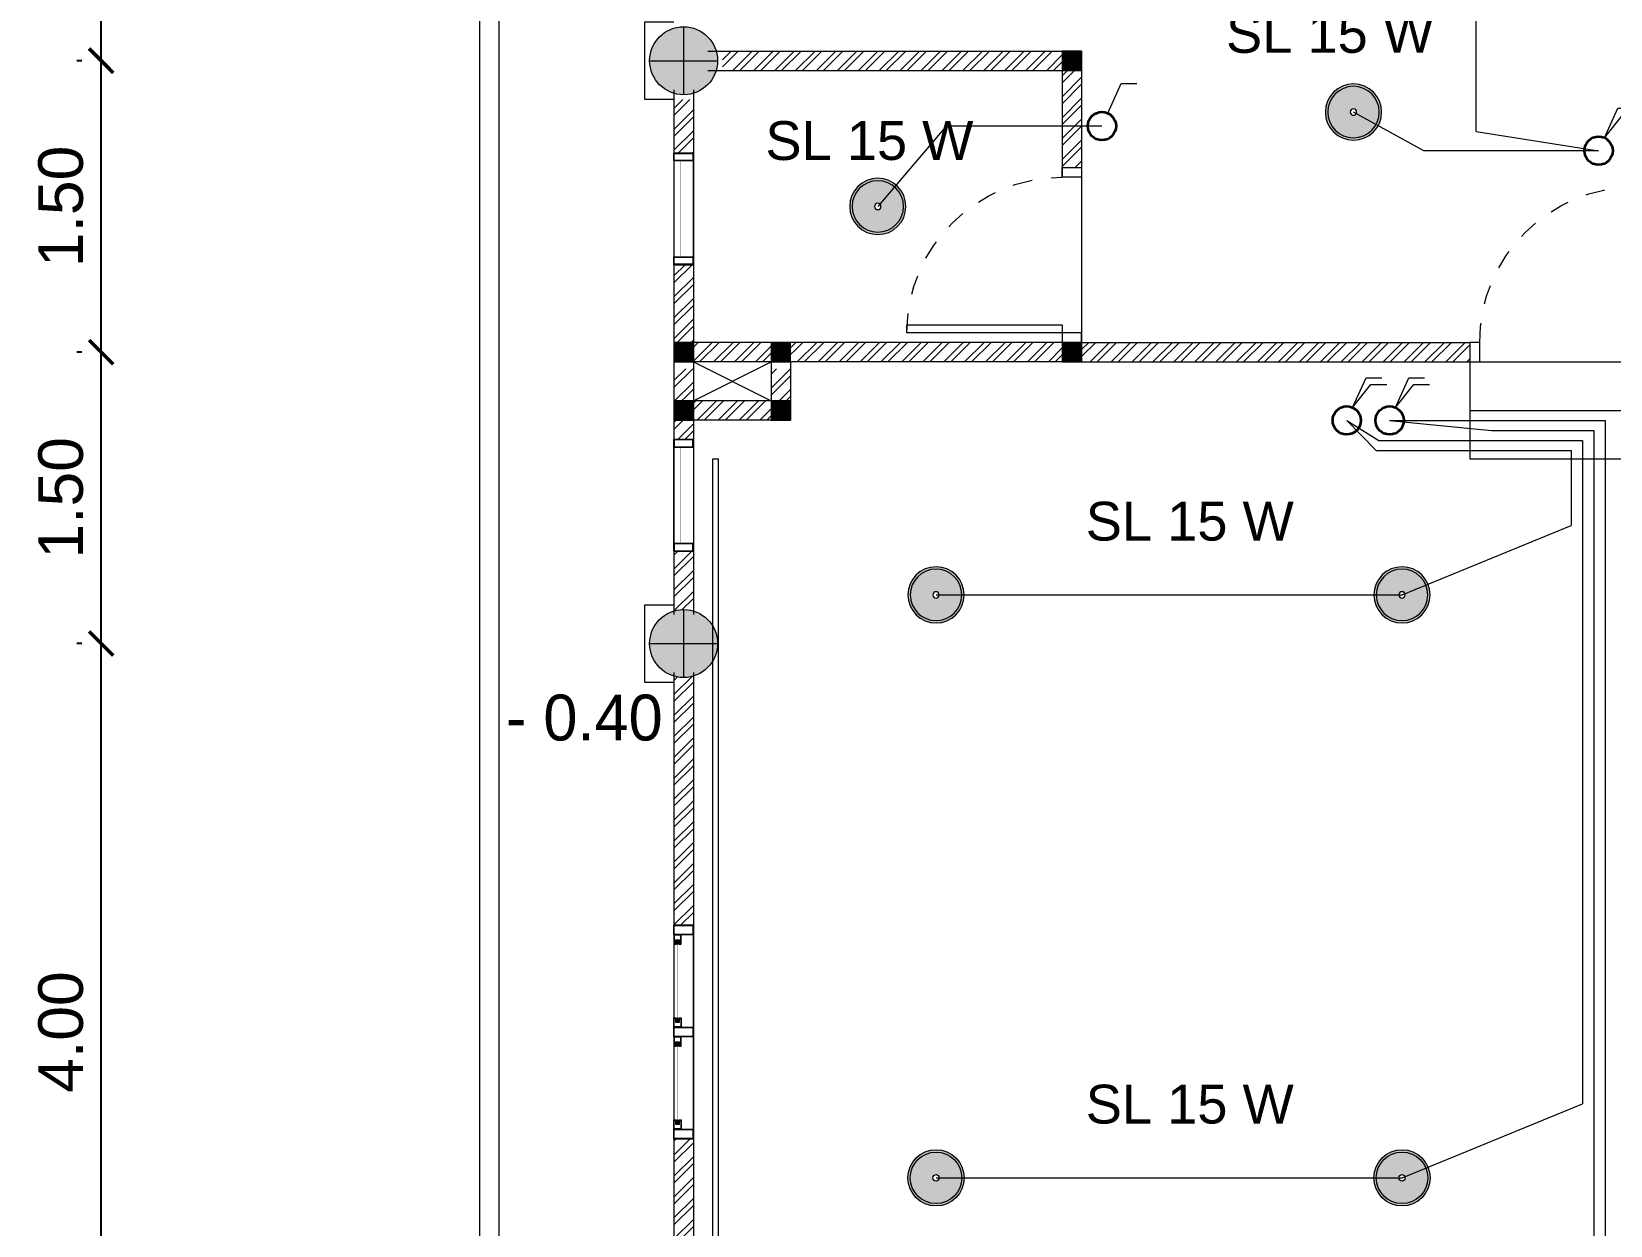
# Model space of a CAD drawing. Header units: millimetres. Extents: x -667 to -468, y -723 to -475.
# Drawn here: x -624.12 to -615.99, y -677.79 to -671.65 of the extents above; entities that cross this region are included whole.
import ezdxf

# ---------------------------------------------------------------- set-up
doc = ezdxf.new("R2010")
doc.units = ezdxf.units.MM
doc.linetypes.add('CENTER', pattern=[2, 1.25, -0.25, 0.25, -0.25])
doc.linetypes.add('HIDDEN', pattern=[0.375, 0.25, -0.125])
doc.layers.get('0').update_dxf_attribs({"lineweight": 9})
doc.layers.get('Defpoints').update_dxf_attribs({"lineweight": 0})
for name, color, linetype, lineweight in [('BLOCK', 231, 'Continuous', 5), ('COLUMN', 11, 'Continuous', 9), ('dinding', 36, 'Continuous', 9), ('DOOR', 6, 'Continuous', 5), ('HIDDEN', 9, 'HIDDEN', 5), ('NOTASI', 250, 'Continuous', 5), ('pintu', 6, 'Continuous', 5), ('TEXT', 26, 'Continuous', 5)]:
    doc.layers.add(name, color=color, linetype=linetype, lineweight=lineweight)
doc.styles.get("Standard").update_dxf_attribs({"font": 'arial.ttf'})
doc.dimstyles.new('Copy of 1-100', dxfattribs={"dimtxt": 0.23, "dimasz": 0.125, "dimexe": 0.125, "dimexo": 0.1, "dimgap": 0.09, "dimtad": 1, "dimtoh": 1, "dimzin": 0, "dimdsep": 46, "dimtxsty": 'Standard', "dimblk": 'ARCHTICK', "dimcen": 0.09, "dimdle": 0.125, "dimclrt": 2, "dimadec": 0, "dimazin": 0, "dimtfac": 1, "dimtofl": 0, "dimtmove": 0, "dimatfit": 3, "dimldrblk": 'ARCHTICK', "dimfxl": 1, "dimtolj": 1, "dimtzin": 0, "dimarcsym": 0})
pattern_1 = [(45, (37.383015, -159.11042), (-0.053881537, 0.053881537), []), (45, (37.418936, -159.11042), (-0.053881537, 0.053881537), [])]

# ---------------------------------------------------------------- blocks, each defined once
blk = doc.blocks.new('32')
at = {"layer": 'NOTASI'}
h = blk.add_hatch(color=256, dxfattribs=at)
h.paths.add_polyline_path([(2106.8221, 191.4695), (2106.7721, 191.4695), (2106.7721, 191.4195), (2106.8221, 191.4195)])
h.paths.add_polyline_path([(2106.8721, 191.4695), (2106.8221, 191.4695), (2106.8221, 191.4195), (2106.8721, 191.4195)])
h.paths.add_polyline_path([(2106.8721, 191.4195), (2106.8221, 191.4195), (2106.8221, 191.3695), (2106.8721, 191.3695)])
h.paths.add_polyline_path([(2106.8221, 191.4195), (2106.7721, 191.4195), (2106.7721, 191.3695), (2106.8221, 191.3695)])
at = {"layer": 'BLOCK'}
for p, q in [((2106.8221, 191.4695), (2106.8221, 191.3695)), ((2106.7721, 191.4195), (2106.8721, 191.4195))]:
    blk.add_line(p, q, dxfattribs=at)
blk.add_lwpolyline([(2106.8721, 191.4695), (2106.7721, 191.4695), (2106.7721, 191.3695), (2106.8721, 191.3695)], close=True, dxfattribs=at)
blk = doc.blocks.new('*U613')
for points in [[(81823.4, 24533.4), (81823.4, 25333.4), (81783.4, 25333.4), (81783.4, 24533.4)], [(80973.4, 24433.4), (81023.4, 24433.4), (81023.4, 24533.4), (80973.4, 24533.4)], [(81823.4, 24533.4), (81873.4, 24533.4), (81873.4, 24433.4), (81823.4, 24433.4)]]:
    blk.add_lwpolyline(points, close=True)
at = {"layer": 'HIDDEN'}
blk.add_arc((81823.4, 24533.4), 800, 90, 180, dxfattribs=at)
blk = doc.blocks.new('*U583')
for points in [[(81023.4, 24533.4), (81023.4, 25333.4), (81063.4, 25333.4), (81063.4, 24533.4)], [(81023.4, 24533.4), (80973.4, 24533.4), (80973.4, 24433.4), (81023.4, 24433.4)], [(81873.4, 24433.4), (81823.4, 24433.4), (81823.4, 24533.4), (81873.4, 24533.4)]]:
    blk.add_lwpolyline(points, close=True)
at = {"layer": 'HIDDEN'}
blk.add_arc((81023.4, 24533.4), 800, 0, 90, dxfattribs=at)
blk = doc.blocks.new('_ArchTick')
at = {"color": 0, "linetype": 'ByBlock', "const_width": 0.15}
blk.add_lwpolyline([(-0.5, -0.5), (0.5, 0.5)], dxfattribs=at)
blk = doc.blocks.new('*D944')
at = {"layer": 'Defpoints', "color": 0}
for p in [(-623.7653, -674.7985), (-623.7653, -674.7985), (-623.7653, -678.7985)]:
    blk.add_point(p, dxfattribs=at)
at = {"layer": 'NOTASI', "color": 0, "lineweight": -2}
for p, q in [((-623.7653, -678.9235), (-623.7653, -674.6735)), ((-623.8653, -674.7985), (-623.8903, -674.7985)), ((-623.8653, -678.7985), (-623.8903, -678.7985))]:
    blk.add_line(p, q, dxfattribs=at)
at = {"layer": 'NOTASI', "color": 0, "lineweight": -2, "xscale": 0.125, "yscale": 0.125, "zscale": 0.125}
for p, rotation in [((-623.7653, -674.7985), 90), ((-623.7653, -678.7985), 270)]:
    blk.add_blockref('_ArchTick', p, dxfattribs=dict(at, rotation=rotation))
at = {"layer": 'NOTASI', "color": 2, "insert": (-623.9727, -676.7985), "char_height": 0.23, "attachment_point": 5, "rotation": 90}
blk.add_mtext('\\A1;4.00', dxfattribs=at)
blk = doc.blocks.new('*D945')
at = {"layer": 'Defpoints', "color": 0}
for p in [(-623.7653, -673.2985), (-623.7653, -673.2985), (-623.7653, -674.7985)]:
    blk.add_point(p, dxfattribs=at)
at = {"layer": 'NOTASI', "color": 0, "lineweight": -2}
for p, q in [((-623.7653, -674.9235), (-623.7653, -673.1735)), ((-623.8653, -673.2985), (-623.8903, -673.2985)), ((-623.8653, -674.7985), (-623.8903, -674.7985))]:
    blk.add_line(p, q, dxfattribs=at)
at = {"layer": 'NOTASI', "color": 0, "lineweight": -2, "xscale": 0.125, "yscale": 0.125, "zscale": 0.125}
for p, rotation in [((-623.7653, -673.2985), 90), ((-623.7653, -674.7985), 270)]:
    blk.add_blockref('_ArchTick', p, dxfattribs=dict(at, rotation=rotation))
at = {"layer": 'NOTASI', "color": 2, "insert": (-623.9727, -674.0485), "char_height": 0.23, "attachment_point": 5, "rotation": 90}
blk.add_mtext('\\A1;1.50', dxfattribs=at)
blk = doc.blocks.new('*D946')
at = {"layer": 'Defpoints', "color": 0}
for p in [(-623.7653, -671.7985), (-623.7653, -671.7985), (-623.7653, -673.2985)]:
    blk.add_point(p, dxfattribs=at)
at = {"layer": 'NOTASI', "color": 0, "lineweight": -2}
for p, q in [((-623.7653, -673.4235), (-623.7653, -671.6735)), ((-623.8653, -671.7985), (-623.8903, -671.7985)), ((-623.8653, -673.2985), (-623.8903, -673.2985))]:
    blk.add_line(p, q, dxfattribs=at)
at = {"layer": 'NOTASI', "color": 0, "lineweight": -2, "xscale": 0.125, "yscale": 0.125, "zscale": 0.125}
for p, rotation in [((-623.7653, -671.7985), 90), ((-623.7653, -673.2985), 270)]:
    blk.add_blockref('_ArchTick', p, dxfattribs=dict(at, rotation=rotation))
at = {"layer": 'NOTASI', "color": 2, "insert": (-623.9727, -672.5485), "char_height": 0.23, "attachment_point": 5, "rotation": 90}
blk.add_mtext('\\A1;1.50', dxfattribs=at)
blk = doc.blocks.new('*D947')
at = {"layer": 'Defpoints', "color": 0}
for p in [(-623.7653, -668.7985), (-623.7653, -668.7985), (-623.7653, -671.7985)]:
    blk.add_point(p, dxfattribs=at)
at = {"layer": 'NOTASI', "color": 0, "lineweight": -2}
for p, q in [((-623.7653, -671.9235), (-623.7653, -668.6735)), ((-623.8653, -668.7985), (-623.8903, -668.7985)), ((-623.8653, -671.7985), (-623.8903, -671.7985))]:
    blk.add_line(p, q, dxfattribs=at)
at = {"layer": 'NOTASI', "color": 0, "lineweight": -2, "xscale": 0.125, "yscale": 0.125, "zscale": 0.125}
for p, rotation in [((-623.7653, -668.7985), 90), ((-623.7653, -671.7985), 270)]:
    blk.add_blockref('_ArchTick', p, dxfattribs=dict(at, rotation=rotation))
at = {"layer": 'NOTASI', "color": 2, "insert": (-623.9728, -670.2985), "char_height": 0.23, "attachment_point": 5, "rotation": 90}
blk.add_mtext('\\A1;3.00', dxfattribs=at)
blk = doc.blocks.new('kolommm bulat')
at = {"layer": 'NOTASI'}
h = blk.add_hatch(color=256, dxfattribs=at)
h.paths.add_polyline_path([(-808.9141, -494.9305), (-808.9141, -495.1055), (-808.7391, -495.1055, 0.414214)])
h.paths.add_polyline_path([(-808.9141, -494.9305, 0.414214), (-809.0891, -495.1055), (-808.9141, -495.1055)])
h.paths.add_polyline_path([(-808.9141, -495.1055), (-809.0891, -495.1055, 0.414214), (-808.9141, -495.2805)])
h.paths.add_polyline_path([(-808.7391, -495.1055), (-808.9141, -495.1055), (-808.9141, -495.2805, 0.414214)])
for p, q in [((-808.9141, -494.9305), (-808.9141, -495.2805)), ((-809.0891, -495.1055), (-808.7391, -495.1055))]:
    blk.add_line(p, q)
blk.add_circle((-808.9141, -495.1055), 0.175)
blk = doc.blocks.new('FCE')
h = blk.add_hatch()
h.set_pattern_fill('ANSI31', color=30, scale=0.02, angle=-180, style=0)
h.set_pattern_definition([(45, (-1849.7851361, -2568.5427676), (-0.0017677669529, 0.0017677669529), [])])
h.paths.add_polyline_path([(-655.011, -509.7223), (-655.009, -509.7223, -0.354282), (-655.007, -509.7193), (-655.027, -509.7193), (-655.027, -509.7273), (-655.011, -509.7273)])
h.paths.add_polyline_path([(-655.027, -509.7113), (-655.027, -509.7193), (-655.007, -509.7193, -0.354282), (-655.009, -509.7163), (-655.011, -509.7163), (-655.011, -509.7113)])
h = blk.add_hatch()
h.set_pattern_fill('ANSI31', color=30, scale=0.02, angle=-180, style=0)
h.set_pattern_definition([(135, (540.1511286, -2568.5427676), (0.0017677669529, 0.0017677669529), [])])
h.paths.add_polyline_path([(-654.623, -509.7223), (-654.625, -509.7223, 0.354282), (-654.627, -509.7193), (-654.607, -509.7193), (-654.607, -509.7273), (-654.623, -509.7273)])
h.paths.add_polyline_path([(-654.607, -509.7113), (-654.607, -509.7193), (-654.627, -509.7193, 0.354282), (-654.625, -509.7163), (-654.623, -509.7163), (-654.623, -509.7113)])
h = blk.add_hatch()
h.set_pattern_fill('ANSI31', color=30, scale=0.02, angle=-180, style=0)
h.set_pattern_definition([(45, (-1849.2601361, -2568.5427676), (-0.0017677669529, 0.0017677669529), [])])
h.paths.add_polyline_path([(-654.486, -509.7223), (-654.484, -509.7223, -0.354282), (-654.482, -509.7193), (-654.502, -509.7193), (-654.502, -509.7273), (-654.486, -509.7273)])
h.paths.add_polyline_path([(-654.502, -509.7113), (-654.502, -509.7193), (-654.482, -509.7193, -0.354282), (-654.484, -509.7163), (-654.486, -509.7163), (-654.486, -509.7113)])
h = blk.add_hatch()
h.set_pattern_fill('ANSI31', color=30, scale=0.02, angle=-180, style=0)
h.set_pattern_definition([(135, (540.6761286, -2568.5427676), (0.0017677669529, 0.0017677669529), [])])
h.paths.add_polyline_path([(-654.098, -509.7223), (-654.1, -509.7223, 0.354282), (-654.102, -509.7193), (-654.082, -509.7193), (-654.082, -509.7273), (-654.098, -509.7273)])
h.paths.add_polyline_path([(-654.082, -509.7113), (-654.082, -509.7193), (-654.102, -509.7193, 0.354282), (-654.1, -509.7163), (-654.098, -509.7163), (-654.098, -509.7113)])
for points in [[(-655.0545, -509.6381), (-655.1045, -509.6381), (-655.1045, -509.7381), (-655.0545, -509.7381)], [(-655.1045, -509.6381), (-654.0045, -509.6381), (-654.0045, -509.7381), (-655.1045, -509.7381)], [(-655.0565, -509.6401), (-655.1025, -509.6401), (-655.1025, -509.7361), (-655.0565, -509.7361)], [(-655.029, -509.7093), (-655.009, -509.7093), (-655.009, -509.7026), (-655.0525, -509.7026), (-655.0525, -509.7361), (-655.009, -509.7361), (-655.009, -509.7293), (-655.029, -509.7293)], [(-654.605, -509.7093), (-654.625, -509.7093), (-654.625, -509.7026), (-654.5815, -509.7026), (-654.5815, -509.7361), (-654.625, -509.7361), (-654.625, -509.7293), (-654.605, -509.7293)], [(-654.5295, -509.6381), (-654.5795, -509.6381), (-654.5795, -509.7381), (-654.5295, -509.7381)], [(-654.5315, -509.6401), (-654.5775, -509.6401), (-654.5775, -509.7361), (-654.5315, -509.7361)], [(-654.504, -509.7093), (-654.484, -509.7093), (-654.484, -509.7026), (-654.5275, -509.7026), (-654.5275, -509.7361), (-654.484, -509.7361), (-654.484, -509.7293), (-654.504, -509.7293)], [(-654.08, -509.7093), (-654.1, -509.7093), (-654.1, -509.7026), (-654.0565, -509.7026), (-654.0565, -509.7361), (-654.1, -509.7361), (-654.1, -509.7293), (-654.08, -509.7293)], [(-654.0045, -509.6381), (-654.0545, -509.6381), (-654.0545, -509.7381), (-654.0045, -509.7381)], [(-654.0065, -509.6401), (-654.0525, -509.6401), (-654.0525, -509.7361), (-654.0065, -509.7361)]]:
    blk.add_lwpolyline(points, close=True)
for points in [[(-655.009, -509.7133), (-655.009, -509.7113), (-655.009, -509.7163), (-655.009, -509.7113), (-655.007, -509.7113), (-655.007, -509.7006), (-655.0545, -509.7006), (-655.0545, -509.7381), (-655.007, -509.7381), (-655.007, -509.7273), (-655.009, -509.7273), (-655.009, -509.7223), (-655.009, -509.7273)], [(-654.625, -509.7133), (-654.625, -509.7113), (-654.625, -509.7163), (-654.625, -509.7113), (-654.627, -509.7113), (-654.627, -509.7006), (-654.5795, -509.7006), (-654.5795, -509.7381), (-654.627, -509.7381), (-654.627, -509.7273), (-654.625, -509.7273), (-654.625, -509.7223), (-654.625, -509.7273)], [(-654.484, -509.7133), (-654.484, -509.7113), (-654.484, -509.7163), (-654.484, -509.7113), (-654.482, -509.7113), (-654.482, -509.7006), (-654.5295, -509.7006), (-654.5295, -509.7381), (-654.482, -509.7381), (-654.482, -509.7273), (-654.484, -509.7273), (-654.484, -509.7223), (-654.484, -509.7273)], [(-654.1, -509.7133), (-654.1, -509.7113), (-654.1, -509.7163), (-654.1, -509.7113), (-654.102, -509.7113), (-654.102, -509.7006), (-654.0545, -509.7006), (-654.0545, -509.7381), (-654.102, -509.7381), (-654.102, -509.7273), (-654.1, -509.7273), (-654.1, -509.7223), (-654.1, -509.7273)], [(-655.009, -509.7223), (-655.011, -509.7223), (-655.011, -509.7273), (-655.027, -509.7273), (-655.027, -509.7113), (-655.011, -509.7113), (-655.011, -509.7163), (-655.009, -509.7163)], [(-654.625, -509.7223), (-654.623, -509.7223), (-654.623, -509.7273), (-654.607, -509.7273), (-654.607, -509.7113), (-654.623, -509.7113), (-654.623, -509.7163), (-654.625, -509.7163)], [(-654.484, -509.7223), (-654.486, -509.7223), (-654.486, -509.7273), (-654.502, -509.7273), (-654.502, -509.7113), (-654.486, -509.7113), (-654.486, -509.7163), (-654.484, -509.7163)], [(-654.1, -509.7223), (-654.098, -509.7223), (-654.098, -509.7273), (-654.082, -509.7273), (-654.082, -509.7113), (-654.098, -509.7113), (-654.098, -509.7163), (-654.1, -509.7163)]]:
    blk.add_lwpolyline(points)
at = {"color": 20, "const_width": 0.002}
for points in [[(-654.623, -509.7193), (-655.011, -509.7193)], [(-654.098, -509.7193), (-654.486, -509.7193)]]:
    blk.add_lwpolyline(points, dxfattribs=at)
for centre, start, end in [((-655.0062, -509.7166), 174.67337, 252.70675), ((-655.0062, -509.7221), 107.29325, 185.32663), ((-654.6279, -509.7166), 287.29325, 5.32663), ((-654.6279, -509.7221), 354.67337, 72.70675), ((-654.4812, -509.7166), 174.67337, 252.70675), ((-654.4812, -509.7221), 107.29325, 185.32663), ((-654.1029, -509.7166), 287.29325, 5.32663), ((-654.1029, -509.7221), 354.67337, 72.70675)]:
    blk.add_arc(centre, 0.00286, start, end)
blk = doc.blocks.new('VFE')
for points in [[(-641.3645, -508.7381), (-641.3245, -508.7381), (-641.3245, -508.6381), (-641.3645, -508.6381)], [(-640.7895, -508.7381), (-641.3645, -508.7381), (-641.3645, -508.6381), (-640.7895, -508.6381)], [(-641.3265, -508.6401), (-641.3625, -508.6401), (-641.3625, -508.7361), (-641.3265, -508.7361)], [(-640.8295, -508.7381), (-640.7895, -508.7381), (-640.7895, -508.6381), (-640.8295, -508.6381)], [(-640.7915, -508.6401), (-640.8275, -508.6401), (-640.8275, -508.7361), (-640.7915, -508.7361)]]:
    blk.add_lwpolyline(points, close=True)
at = {"linetype": 'CENTER', "ltscale": 0.1, "const_width": 0.002}
blk.add_lwpolyline([(-641.3245, -508.7031), (-640.8295, -508.7031)], dxfattribs=at)
blk = doc.blocks.new('baret bulat')
h = blk.add_hatch(color=256)
h.set_gradient(color1=(2, 121, 4), one_color=1, tint=1, name='SPHERICAL')
h.paths.add_polyline_path([(0.036, 0, 1), (-0.036, 0, 1)], flags=0)
h.paths.add_polyline_path([(-0.321, 0, 1), (0.321, 0, 1)])
h.paths.add_polyline_path([(0.294, 0, -1), (-0.294, 0, -1)], flags=16)
h.paths.add_polyline_path([(0.036, 0, -1), (-0.036, 0, -1)], flags=0)
h = blk.add_hatch(color=256)
h.set_gradient(color1=(251, 236, 121), one_color=1, tint=1, name='SPHERICAL')
h.paths.add_polyline_path([(0.294, 0, 1), (-0.294, 0, 1)])
h.paths.add_polyline_path([(-0.036, 0, -1), (0.036, 0, -1)], flags=16)
for radius in [0.321, 0.294, 0.0363]:
    blk.add_circle((0, 0), radius)
blk = doc.blocks.new('saklar')
at = {"color": 242, "true_color": 0xbb071f}
for p, q in [((0.05, 0.11), (0.166, 0.364)), ((0.05, 0.11), (0.207, 0.307)), ((0.166, 0.364), (0.3, 0.364)), ((0.207, 0.307), (0.342, 0.307))]:
    blk.add_line(p, q, dxfattribs=at)
at = {"color": 242, "lineweight": 35, "true_color": 0xbb071f}
blk.add_circle((0, 0), 0.121, dxfattribs=at)
blk = doc.blocks.new('saklar tunggal')
at = {"color": 242, "true_color": 0xbb071f}
for p, q in [((0.05, 0.11), (0.166, 0.364)), ((0.166, 0.364), (0.3, 0.364))]:
    blk.add_line(p, q, dxfattribs=at)
at = {"color": 242, "lineweight": 35, "true_color": 0xbb071f}
blk.add_circle((0, 0), 0.121, dxfattribs=at)

msp = doc.modelspace()

# ---------------------------------------------------------------- hatches: boundary and pattern name
at = {"layer": 'NOTASI'}
h = msp.add_hatch(dxfattribs=at)
h.set_pattern_fill('ANSI32', color=256, scale=0.008, style=0)
h.set_pattern_definition(pattern_1)
h.paths.add_polyline_path([(-618.7153, -671.8485), (-618.8153, -671.8485), (-618.8153, -672.3485), (-618.7153, -672.3485)])
h.paths.add_polyline_path([(-618.8153, -671.7485), (-620.5653, -671.7485), (-620.5653, -671.8485), (-618.8153, -671.8485)])
h.paths.add_polyline_path([(-620.7153, -671.9985), (-620.8153, -671.9985), (-620.8153, -672.2735), (-620.7153, -672.2735)])
h.paths.add_polyline_path([(-620.7153, -672.8485), (-620.8153, -672.8485), (-620.8153, -673.2485), (-620.7153, -673.2485)])
h.paths.add_polyline_path([(-618.8153, -673.2485), (-620.7153, -673.2485), (-620.7153, -673.3485), (-618.8153, -673.3485)])
h = msp.add_hatch(dxfattribs=at)
h.set_pattern_fill('ANSI32', color=256, scale=0.008, style=0)
h.set_pattern_definition(pattern_1)
h.paths.add_polyline_path([(-615.7153, -673.3842), (-615.8153, -673.3842), (-615.8153, -674.6485), (-615.7153, -674.6485)])
h.paths.add_polyline_path([(-615.7153, -671.9485), (-615.8153, -671.9485), (-615.8153, -673.2485), (-615.7153, -673.2485)])
h.paths.add_polyline_path([(-616.7153, -673.2485), (-618.7153, -673.2485), (-618.7153, -673.3485), (-616.7153, -673.3485)])
h = msp.add_hatch(dxfattribs=at)
h.set_pattern_fill('ANSI32', color=256, scale=0.008, style=0)
h.set_pattern_definition(pattern_1)
h.paths.add_polyline_path([(-620.7153, -673.3842), (-620.8153, -673.3842), (-620.8153, -673.7485), (-620.7153, -673.7485)])
h.paths.add_polyline_path([(-620.2153, -673.3842), (-620.3153, -673.3842), (-620.3153, -673.5485), (-620.7153, -673.5485), (-620.7153, -673.6485), (-620.2153, -673.6485)])
h.paths.add_polyline_path([(-620.7153, -674.3235), (-620.8153, -674.3235), (-620.8153, -674.6308, -0.145898), (-620.7153, -674.6308)])
h = msp.add_hatch(dxfattribs=at)
h.set_pattern_fill('ANSI32', color=256, scale=0.008, style=0)
h.set_pattern_definition(pattern_1)
h.paths.add_polyline_path([(-620.7153, -674.9662, -0.145898), (-620.8153, -674.9662), (-620.8153, -676.2485), (-620.7153, -676.2485)])
h.paths.add_polyline_path([(-620.7153, -677.3485), (-620.8153, -677.3485), (-620.8153, -678.6308, -0.145898), (-620.7153, -678.6308)])

# ---------------------------------------------------------------- linework, layer by layer
at = {"color": 1, "linetype": 'ByBlock', "true_color": 0xff1a1a}
for p, q in [((-616.6841, -672.1621), (-616.6841, -670.5572)), ((-616.9529, -672.2615), (-617.3153, -672.0628)), ((-619.4132, -672.1347), (-619.7653, -672.5485)), ((-618.6109, -672.1347), (-619.4132, -672.1347)), ((-616.6841, -672.1621), (-616.0529, -672.2615)), ((-616.0529, -672.2615), (-616.9529, -672.2615)), ((-617.3496, -673.6501), (-617.1853, -673.7535)), ((-617.3496, -673.6501), (-617.1981, -673.8052)), ((-617.1291, -673.6501), (-616.0185, -673.6501)), ((-617.1291, -673.6501), (-616.6037, -673.7018)), ((-616.6037, -673.7018), (-616.077, -673.7018)), ((-616.077, -673.7018), (-616.077, -678.8587)), ((-616.0185, -673.6501), (-616.0185, -681.1764)), ((-617.1853, -673.7535), (-616.1355, -673.7535)), ((-616.1355, -673.7535), (-616.1355, -677.1684)), ((-617.1981, -673.8052), (-616.1941, -673.8052)), ((-616.1941, -673.8052), (-616.1941, -674.1915)), ((-617.0653, -674.5481), (-616.1941, -674.1915)), ((-619.4653, -674.5481), (-617.0653, -674.5481)), ((-617.0653, -677.5489), (-616.1355, -677.1684)), ((-619.4653, -677.5489), (-617.0653, -677.5489))]:
    msp.add_line(p, q, dxfattribs=at)
for points in [[(-620.8153, -671.9985), (-620.9653, -671.9985), (-620.9653, -671.5985), (-620.8153, -671.5985)], [(-620.8153, -674.9985), (-620.9653, -674.9985), (-620.9653, -674.5985), (-620.8153, -674.5985)]]:
    msp.add_lwpolyline(points)
at = {"layer": 'dinding'}
for p, q in [((-621.8153, -684.8485), (-621.8153, -664.7485)), ((-621.7153, -684.7485), (-621.7153, -664.8485)), ((-620.6403, -671.7485), (-618.7153, -671.7485)), ((-618.7153, -671.7485), (-618.7153, -673.3485)), ((-620.6403, -671.8485), (-618.8153, -671.8485)), ((-618.8153, -671.8485), (-618.8153, -672.3985)), ((-620.8153, -671.9485), (-620.8153, -674.6485)), ((-620.7153, -671.9485), (-620.7153, -674.6485)), ((-618.8153, -673.1585), (-618.8153, -673.2485)), ((-618.8153, -673.2485), (-620.7153, -673.2485)), ((-618.7153, -673.2485), (-616.7153, -673.2485)), ((-618.7153, -673.3485), (-620.7153, -673.3485)), ((-620.3153, -673.3485), (-620.3153, -673.5485)), ((-620.2153, -673.3485), (-620.2153, -673.6485)), ((-618.7153, -673.3485), (-616.7153, -673.3485)), ((-616.7153, -673.3485), (-616.7153, -673.8485)), ((-616.6653, -673.3485), (-615.8153, -673.3485)), ((-620.3153, -673.5485), (-620.7153, -673.5485)), ((-616.7153, -673.5985), (-615.8153, -673.5985)), ((-620.2153, -673.6485), (-620.7153, -673.6485)), ((-620.6153, -678.1848), (-620.6153, -673.8485)), ((-620.6153, -673.8485), (-620.5853, -673.8485)), ((-620.5853, -678.1848), (-620.5853, -673.8485)), ((-616.7153, -673.8485), (-615.8153, -673.8485)), ((-620.8153, -674.9485), (-620.8153, -678.6485)), ((-620.7153, -674.9485), (-620.7153, -678.6485))]:
    msp.add_line(p, q, dxfattribs=at)
at = {"layer": 'NOTASI'}
for p, q in [((-620.7153, -673.3485), (-620.3153, -673.5485)), ((-620.7153, -673.5485), (-620.3153, -673.3485))]:
    msp.add_line(p, q, dxfattribs=at)

# ---------------------------------------------------------------- block references
for name, p, xscale, yscale, zscale in [('saklar tunggal', (-618.6109, -672.1347), 0.6011865158496799, 0.6011865158496799, 0.6011865158496799), ('saklar', (-616.0529, -672.2615), 0.6011865158496799, 0.6011865158496799, 0.6011865158496799), ('saklar', (-617.3496, -673.6501), 0.6011865158496799, 0.6011865158496799, 0.6011865158496799), ('saklar', (-617.1291, -673.6501), 0.6011865158496799, 0.6011865158496799, 0.6011865158496799), ('baret bulat', (-619.4653, -677.5489), 0.4508898868872598, 0.4508898868872598, 0.4508898868872598), ('baret bulat', (-617.0653, -677.5489), 0.4508898868872598, 0.4508898868872598, 0.4508898868872598)]:
    msp.add_blockref(name, p, dxfattribs=dict(xscale=xscale, yscale=yscale, zscale=zscale))
at = {"xscale": -0.4508898868872598, "yscale": 0.4508898868872598, "zscale": 0.4508898868872598, "rotation": 180}
for p in [(-617.3153, -672.0628), (-619.7653, -672.5485), (-619.4653, -674.5481), (-617.0653, -674.5481)]:
    msp.add_blockref('baret bulat', p, dxfattribs=at)
at = {"layer": 'COLUMN'}
for p in [(188.1488, -176.693), (188.1488, -179.693)]:
    msp.add_blockref('kolommm bulat', p, dxfattribs=at)
at = {"layer": 'COLUMN', "rotation": 270}
for p in [(-810.1848, 1435.0236), (-812.1848, 1433.5236), (-811.6848, 1433.5236), (-810.1848, 1433.5236), (-812.1848, 1433.2236), (-811.6848, 1433.2236)]:
    msp.add_blockref('32', p, dxfattribs=at)
at = {"layer": 'DOOR', "xscale": -0.0009999999999763531, "yscale": 0.0009999999999763531, "zscale": 0.0009999999999763531, "rotation": 89.99999999986969}
msp.add_blockref('*U613', (-594.2819, -591.3751), dxfattribs=at)
at = {"layer": 'DOOR', "xscale": -0.0009999999999763531, "yscale": 0.0009999999999763531, "zscale": 0.0009999999999763531}
msp.add_blockref('*U583', (-534.8419, -697.7819), dxfattribs=at)
at = {"layer": 'pintu', "xscale": -1, "rotation": 270}
for name, p in [('VFE', (-112.0772, -31.484)), ('FCE', (-111.0772, -22.244))]:
    msp.add_blockref(name, p, dxfattribs=at)
at = {"layer": 'pintu', "rotation": 270}
msp.add_blockref('VFE', (-112.0772, -1315.113), dxfattribs=at)

# ---------------------------------------------------------------- texts
at = {"color": 1, "linetype": 'ByBlock', "true_color": 0xff1a1a, "char_height": 0.2, "attachment_point": 1}
for insert in [(-617.9718, -671.5578), (-620.3442, -672.1094), (-618.6942, -674.0686), (-618.6942, -677.0694)]:
    msp.add_mtext_dynamic_manual_height_columns('{\\C256;SL 15 W}', width=1.666801, gutter_width=12.5, heights=[0], dxfattribs=dict(at, insert=insert))
at = {"layer": 'TEXT', "lineweight": 9, "insert": (-621.2769, -675.1812), "char_height": 0.236139, "attachment_point": 5}
msp.add_mtext('{\\fIrisUPC|b0|i0|c0|p34;- 0.40}', dxfattribs=at)

# ---------------------------------------------------------------- dimensions: what is measured, and where the dimension line sits
at = {"layer": 'NOTASI'}
for base, p1, p2, picture, middle in [((-623.7653, -668.7985), (-623.7653, -671.7985), (-623.7653, -668.7985), '*D947', (-623.9728, -670.2985)), ((-623.7653, -671.7985), (-623.7653, -673.2985), (-623.7653, -671.7985), '*D946', (-623.9727, -672.5485)), ((-623.7653, -673.2985), (-623.7653, -674.7985), (-623.7653, -673.2985), '*D945', (-623.9727, -674.0485)), ((-623.7653, -674.7985), (-623.7653, -678.7985), (-623.7653, -674.7985), '*D944', (-623.9727, -676.7985))]:
    dim = msp.add_linear_dim(base=base, p1=p1, p2=p2, angle=90, dimstyle='Copy of 1-100', dxfattribs=at)
    dim.commit()
    dim.dimension.update_dxf_attribs({"geometry": picture, "text_midpoint": middle})

doc.saveas('drawing.dxf')
